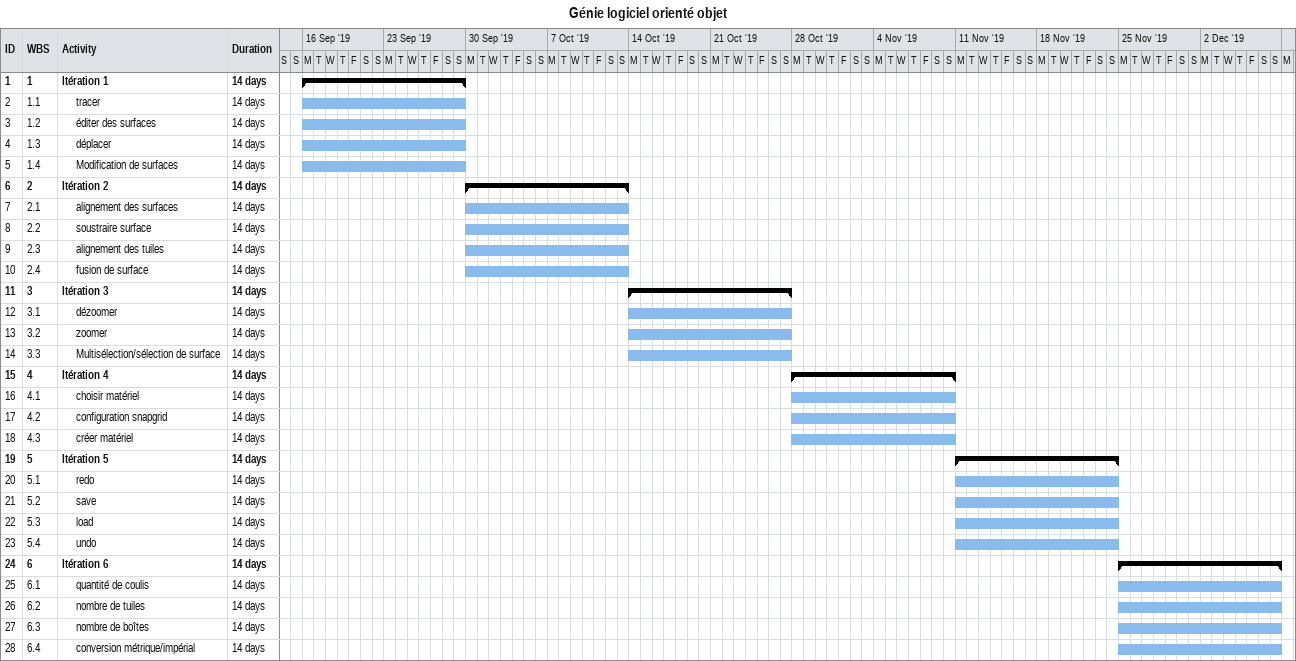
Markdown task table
Génie logiciel orienté objet

| ID | WBS | Task | Duration | Start | Finish |
|---|---|---|---|---|---|
| 1 | 1 | **Itération 1** | 14d | 2019-09-16 | 2019-09-29 |
| 2 | 1.1 | tracer | 14d | 2019-09-16 | 2019-09-29 |
| 3 | 1.2 | éditer des surfaces | 14d | 2019-09-16 | 2019-09-29 |
| 4 | 1.3 | déplacer | 14d | 2019-09-16 | 2019-09-29 |
| 5 | 1.4 | Modification de surfaces | 14d | 2019-09-16 | 2019-09-29 |
| 6 | 2 | **Itération 2** | 14d | 2019-09-30 | 2019-10-13 |
| 7 | 2.1 | alignement des surfaces | 14d | 2019-09-30 | 2019-10-13 |
| 8 | 2.2 | soustraire surface | 14d | 2019-09-30 | 2019-10-13 |
| 9 | 2.3 | alignement des tuiles | 14d | 2019-09-30 | 2019-10-13 |
| 10 | 2.4 | fusion de surface | 14d | 2019-09-30 | 2019-10-13 |
| 11 | 3 | **Itération 3** | 14d | 2019-10-14 | 2019-10-27 |
| 12 | 3.1 | dézoomer | 14d | 2019-10-14 | 2019-10-27 |
| 13 | 3.2 | zoomer | 14d | 2019-10-14 | 2019-10-27 |
| 14 | 3.3 | Multisélection/sélection de surface | 14d | 2019-10-14 | 2019-10-27 |
| 15 | 4 | **Itération 4** | 14d | 2019-10-28 | 2019-11-10 |
| 16 | 4.1 | choisir matériel | 14d | 2019-10-28 | 2019-11-10 |
| 17 | 4.2 | configuration snapgrid | 14d | 2019-10-28 | 2019-11-10 |
| 18 | 4.3 | créer matériel | 14d | 2019-10-28 | 2019-11-10 |
| 19 | 5 | **Itération 5** | 14d | 2019-11-11 | 2019-11-24 |
| 20 | 5.1 | redo | 14d | 2019-11-11 | 2019-11-24 |
| 21 | 5.2 | save | 14d | 2019-11-11 | 2019-11-24 |
| 22 | 5.3 | load | 14d | 2019-11-11 | 2019-11-24 |
| 23 | 5.4 | undo | 14d | 2019-11-11 | 2019-11-24 |
| 24 | 6 | **Itération 6** | 14d | 2019-11-25 | 2019-12-08 |
| 25 | 6.1 | quantité de coulis | 14d | 2019-11-25 | 2019-12-08 |
| 26 | 6.2 | nombre de tuiles | 14d | 2019-11-25 | 2019-12-08 |
| 27 | 6.3 | nombre de boîtes | 14d | 2019-11-25 | 2019-12-08 |
| 28 | 6.4 | conversion métrique/impérial | 14d | 2019-11-25 | 2019-12-08 |
